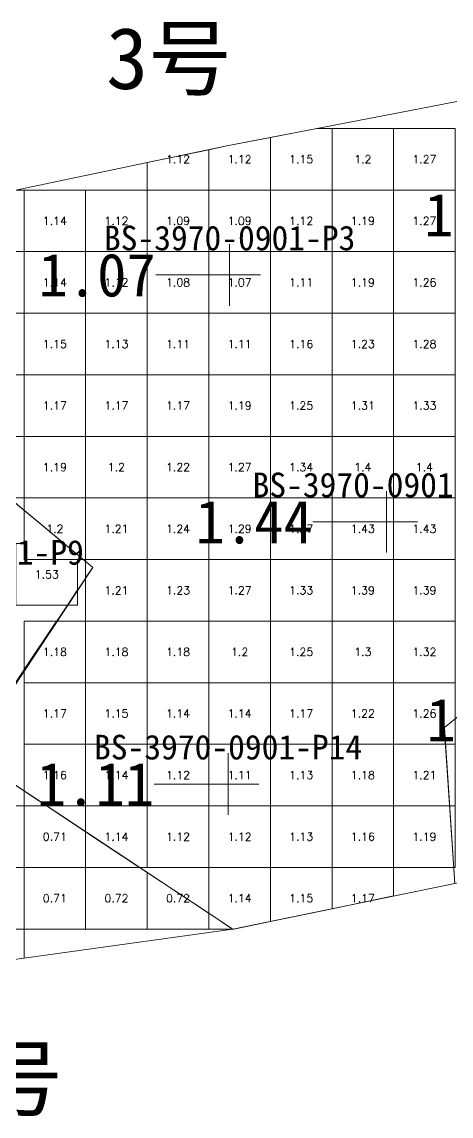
# Model space of a CAD drawing. Header units: inches. Extents: x 469937.7 to 469980.6, y 4349683.5 to 4349704.7.
# Drawn here: x 469960.16 to 469967.13, y 4349686.9 to 4349704.66 of the extents above; entities that cross this region are included whole.
import ezdxf
from ezdxf.enums import TextEntityAlignment as Align

# ---------------------------------------------------------------- set-up
doc = ezdxf.new("R2010")
doc.units = ezdxf.units.IN
doc.header["$MEASUREMENT"] = 0
for name, color, linetype, lineweight in [('0.500-1.000', 7, 'Continuous', 0), ('1.000-1.500', 7, 'Continuous', 0), ('1.500-3.000', 7, 'Continuous', 0), ('孔口文字', 7, 'Continuous', 0), ('点', 7, 'Continuous', 0), ('爆区方格网', 7, 'Continuous', 0), ('线条', 7, 'Continuous', 0), ('钻孔', 7, 'Continuous', 0)]:
    doc.layers.add(name, color=color, linetype=linetype, lineweight=lineweight)
doc.styles.add('3dmine_textStyle_1', font='txt.shx', dxfattribs={"height": 1, "bigfont": 'gbcbig.shx'})
doc.styles.add('3dmine_textStyle_2', font='宋体.ttf', dxfattribs={"height": 1})
doc.styles.add('3dmine_textStyle_3', font='simsunb.ttf', dxfattribs={"height": 1})

msp = doc.modelspace()

# ---------------------------------------------------------------- hatches: boundary and pattern name
at = {"layer": '钻孔', "linetype": 'Continuous', "lineweight": 0, "true_color": 0x0000ff, "extrusion": (0, 1, 0)}
for points in [[(-469964.535, 3959.867), (-469963.535, 3959.867), (-469963.535, 3969.867), (-469964.535, 3969.867)], [(-469967.084, 3959.771), (-469966.084, 3959.771), (-469966.084, 3969.771), (-469967.084, 3969.771)], [(-469964.51, 3960.045), (-469963.51, 3960.045), (-469963.51, 3971.045), (-469964.51, 3971.045)]]:
    msp.add_hatch(color=5, dxfattribs=at).paths.add_polyline_path(points, flags=0)

# ---------------------------------------------------------------- linework, layer by layer
at = {"layer": '0.500-1.000', "color": 4, "linetype": 'Continuous', "lineweight": 0, "true_color": 0x00ffff}
msp.add_lwpolyline([(469956.289, 4349694.763), (469958.075, 4349693.581), (469963.589, 4349689.93), (469956.37, 4349688.932), (469953.445, 4349691.172), (469952.847, 4349691.63), (469949.354, 4349692.339), (469949.013, 4349694.227), (469950.787, 4349695.729), (469952.561, 4349697.231), (469956.289, 4349694.763)], dxfattribs=at)
at = {"layer": '1.000-1.500', "color": 5, "linetype": 'Continuous', "lineweight": 0, "true_color": 0x0000ff}
msp.add_lwpolyline([(469980.586, 4349704.045), (469978.742, 4349698.281), (469978.712, 4349698.088), (469978.134, 4349694.377), (469976.821, 4349695.198), (469975.507, 4349696.019), (469969.813, 4349695.41), (469969.727, 4349695.4), (469967.021, 4349693.208), (469967.03, 4349693.066), (469967.189, 4349690.675), (469963.589, 4349689.93), (469959.281, 4349692.782), (469961.312, 4349695.804), (469960.559, 4349696.43), (469955.176, 4349700.908), (469959.333, 4349701.779), (469963.489, 4349702.65), (469966.331, 4349703.2), (469966.61, 4349703.254), (469969.73, 4349703.858), (469971.924, 4349704.201), (469974.777, 4349704.646), (469980.586, 4349704.045)], dxfattribs=at)
at = {"layer": '1.500-3.000', "color": 1, "linetype": 'Continuous', "lineweight": 0, "true_color": 0xff0000}
for points in [[(469958.22, 4349698.376), (469961.312, 4349695.804), (469959.302, 4349692.768), (469955.5, 4349695.285), (469952.561, 4349697.231), (469951.986, 4349696.744), (469949.196, 4349694.382), (469949.013, 4349694.227), (469949.354, 4349692.339), (469945.578, 4349691.017), (469942.528, 4349693.246), (469942.223, 4349693.728), (469940.196, 4349696.923), (469943.125, 4349698.914), (469945.333, 4349699.45), (469948.312, 4349700.172), (469951.56, 4349700.52), (469955.176, 4349700.908), (469958.22, 4349698.376)], [(469978.134, 4349694.377), (469975.589, 4349691.966), (469972.978, 4349691.627), (469972.696, 4349691.591), (469969.803, 4349691.216), (469967.189, 4349690.675), (469967.021, 4349693.208), (469969.727, 4349695.4), (469972.407, 4349695.687), (469975.507, 4349696.019), (469978.134, 4349694.377)]]:
    msp.add_lwpolyline(points, dxfattribs=at)
at = {"layer": '点', "color": 138, "linetype": 'Continuous', "lineweight": 0, "true_color": 0x004c4c}
for points, elevation in [([(469963.535, 4349700.055), (469963.535, 4349701.055)], 3969.867), ([(469964.035, 4349700.555), (469963.035, 4349700.555)], 3969.867), ([(469966.084, 4349696.045), (469966.084, 4349697.045)], 3969.771), ([(469966.584, 4349696.545), (469965.584, 4349696.545)], 3969.771), ([(469963.51, 4349691.787), (469963.51, 4349692.787)], 3971.045), ([(469964.01, 4349692.287), (469963.01, 4349692.287)], 3971.045)]:
    msp.add_lwpolyline(points, dxfattribs=dict(at, elevation=elevation))
at = {"layer": '爆区方格网', "color": 5, "linetype": 'Continuous', "lineweight": 0, "true_color": 0x0000ff, "elevation": 3969.867}
for points in [[(469965.197, 4349701.933), (469964.197, 4349701.933), (469964.197, 4349702.787), (469964.948, 4349702.933), (469965.197, 4349702.933), (469965.197, 4349701.933)], [(469966.197, 4349701.933), (469965.197, 4349701.933), (469965.197, 4349702.933), (469966.197, 4349702.933), (469966.197, 4349701.933)], [(469967.197, 4349701.933), (469966.197, 4349701.933), (469966.197, 4349702.933), (469967.197, 4349702.933), (469967.197, 4349701.933)], [(469964.197, 4349701.933), (469963.197, 4349701.933), (469963.197, 4349702.589), (469963.489, 4349702.65), (469964.197, 4349702.787), (469964.197, 4349701.933)], [(469963.197, 4349701.933), (469962.197, 4349701.933), (469962.197, 4349702.38), (469963.197, 4349702.589), (469963.197, 4349701.933)], [(469960.197, 4349700.933), (469959.197, 4349700.933), (469959.197, 4349701.751), (469959.333, 4349701.779), (469960.064, 4349701.933), (469960.197, 4349701.933), (469960.197, 4349700.933)], [(469961.197, 4349700.933), (469960.197, 4349700.933), (469960.197, 4349701.933), (469961.197, 4349701.933), (469961.197, 4349700.933)], [(469962.197, 4349700.933), (469961.197, 4349700.933), (469961.197, 4349701.933), (469962.197, 4349701.933), (469962.197, 4349700.933)], [(469963.197, 4349700.933), (469962.197, 4349700.933), (469962.197, 4349701.933), (469963.197, 4349701.933), (469963.197, 4349700.933)], [(469964.197, 4349700.933), (469963.197, 4349700.933), (469963.197, 4349701.933), (469964.197, 4349701.933), (469964.197, 4349700.933)], [(469965.197, 4349700.933), (469964.197, 4349700.933), (469964.197, 4349701.933), (469965.197, 4349701.933), (469965.197, 4349700.933)], [(469966.197, 4349700.933), (469965.197, 4349700.933), (469965.197, 4349701.933), (469966.197, 4349701.933), (469966.197, 4349700.933)], [(469967.197, 4349700.933), (469966.197, 4349700.933), (469966.197, 4349701.933), (469967.197, 4349701.933), (469967.197, 4349700.933)], [(469960.197, 4349699.933), (469959.197, 4349699.933), (469959.197, 4349700.933), (469960.197, 4349700.933), (469960.197, 4349699.933)], [(469961.197, 4349699.933), (469960.197, 4349699.933), (469960.197, 4349700.933), (469961.197, 4349700.933), (469961.197, 4349699.933)], [(469962.197, 4349699.933), (469961.197, 4349699.933), (469961.197, 4349700.933), (469962.197, 4349700.933), (469962.197, 4349699.933)], [(469963.197, 4349699.933), (469962.197, 4349699.933), (469962.197, 4349700.933), (469963.197, 4349700.933), (469963.197, 4349699.933)], [(469964.197, 4349699.933), (469963.197, 4349699.933), (469963.197, 4349700.933), (469964.197, 4349700.933), (469964.197, 4349699.933)], [(469965.197, 4349699.933), (469964.197, 4349699.933), (469964.197, 4349700.933), (469965.197, 4349700.933), (469965.197, 4349699.933)], [(469966.197, 4349699.933), (469965.197, 4349699.933), (469965.197, 4349700.933), (469966.197, 4349700.933), (469966.197, 4349699.933)], [(469967.197, 4349699.933), (469966.197, 4349699.933), (469966.197, 4349700.933), (469967.197, 4349700.933), (469967.197, 4349699.933)], [(469960.197, 4349698.933), (469959.197, 4349698.933), (469959.197, 4349699.933), (469960.197, 4349699.933), (469960.197, 4349698.933)], [(469961.197, 4349698.933), (469960.197, 4349698.933), (469960.197, 4349699.933), (469961.197, 4349699.933), (469961.197, 4349698.933)], [(469962.197, 4349698.933), (469961.197, 4349698.933), (469961.197, 4349699.933), (469962.197, 4349699.933), (469962.197, 4349698.933)], [(469963.197, 4349698.933), (469962.197, 4349698.933), (469962.197, 4349699.933), (469963.197, 4349699.933), (469963.197, 4349698.933)], [(469964.197, 4349698.933), (469963.197, 4349698.933), (469963.197, 4349699.933), (469964.197, 4349699.933), (469964.197, 4349698.933)], [(469965.197, 4349698.933), (469964.197, 4349698.933), (469964.197, 4349699.933), (469965.197, 4349699.933), (469965.197, 4349698.933)], [(469966.197, 4349698.933), (469965.197, 4349698.933), (469965.197, 4349699.933), (469966.197, 4349699.933), (469966.197, 4349698.933)], [(469967.197, 4349698.933), (469966.197, 4349698.933), (469966.197, 4349699.933), (469967.197, 4349699.933), (469967.197, 4349698.933)], [(469960.197, 4349697.933), (469959.197, 4349697.933), (469959.197, 4349698.933), (469960.197, 4349698.933), (469960.197, 4349697.933)], [(469961.197, 4349697.933), (469960.197, 4349697.933), (469960.197, 4349698.933), (469961.197, 4349698.933), (469961.197, 4349697.933)], [(469962.197, 4349697.933), (469961.197, 4349697.933), (469961.197, 4349698.933), (469962.197, 4349698.933), (469962.197, 4349697.933)], [(469963.197, 4349697.933), (469962.197, 4349697.933), (469962.197, 4349698.933), (469963.197, 4349698.933), (469963.197, 4349697.933)], [(469964.197, 4349697.933), (469963.197, 4349697.933), (469963.197, 4349698.933), (469964.197, 4349698.933), (469964.197, 4349697.933)], [(469965.197, 4349697.933), (469964.197, 4349697.933), (469964.197, 4349698.933), (469965.197, 4349698.933), (469965.197, 4349697.933)], [(469966.197, 4349697.933), (469965.197, 4349697.933), (469965.197, 4349698.933), (469966.197, 4349698.933), (469966.197, 4349697.933)], [(469967.197, 4349697.933), (469966.197, 4349697.933), (469966.197, 4349698.933), (469967.197, 4349698.933), (469967.197, 4349697.933)], [(469960.197, 4349696.933), (469959.197, 4349696.933), (469959.197, 4349697.933), (469960.197, 4349697.933), (469960.197, 4349696.933)], [(469961.197, 4349696.933), (469960.197, 4349696.933), (469960.197, 4349697.933), (469961.197, 4349697.933), (469961.197, 4349696.933)], [(469962.197, 4349696.933), (469961.197, 4349696.933), (469961.197, 4349697.933), (469962.197, 4349697.933), (469962.197, 4349696.933)], [(469963.197, 4349696.933), (469962.197, 4349696.933), (469962.197, 4349697.933), (469963.197, 4349697.933), (469963.197, 4349696.933)], [(469964.197, 4349696.933), (469963.197, 4349696.933), (469963.197, 4349697.933), (469964.197, 4349697.933), (469964.197, 4349696.933)], [(469965.197, 4349696.933), (469964.197, 4349696.933), (469964.197, 4349697.933), (469965.197, 4349697.933), (469965.197, 4349696.933)], [(469966.197, 4349696.933), (469965.197, 4349696.933), (469965.197, 4349697.933), (469966.197, 4349697.933), (469966.197, 4349696.933)], [(469967.197, 4349696.933), (469966.197, 4349696.933), (469966.197, 4349697.933), (469967.197, 4349697.933), (469967.197, 4349696.933)], [(469961.197, 4349695.933), (469960.197, 4349695.933), (469960.197, 4349696.933), (469961.197, 4349696.933), (469961.197, 4349695.933)], [(469962.197, 4349695.933), (469961.197, 4349695.933), (469961.197, 4349696.933), (469962.197, 4349696.933), (469962.197, 4349695.933)], [(469963.197, 4349695.933), (469962.197, 4349695.933), (469962.197, 4349696.933), (469963.197, 4349696.933), (469963.197, 4349695.933)], [(469964.197, 4349695.933), (469963.197, 4349695.933), (469963.197, 4349696.933), (469964.197, 4349696.933), (469964.197, 4349695.933)], [(469965.197, 4349695.933), (469964.197, 4349695.933), (469964.197, 4349696.933), (469965.197, 4349696.933), (469965.197, 4349695.933)], [(469966.197, 4349695.933), (469965.197, 4349695.933), (469965.197, 4349696.933), (469966.197, 4349696.933), (469966.197, 4349695.933)], [(469967.197, 4349695.933), (469966.197, 4349695.933), (469966.197, 4349696.933), (469967.197, 4349696.933), (469967.197, 4349695.933)], [(469962.197, 4349694.933), (469961.197, 4349694.933), (469961.197, 4349695.631), (469961.312, 4349695.804), (469961.197, 4349695.634), (469961.197, 4349695.933), (469962.197, 4349695.933), (469962.197, 4349694.933)], [(469963.197, 4349694.933), (469962.197, 4349694.933), (469962.197, 4349695.933), (469963.197, 4349695.933), (469963.197, 4349694.933)], [(469964.197, 4349694.933), (469963.197, 4349694.933), (469963.197, 4349695.933), (469964.197, 4349695.933), (469964.197, 4349694.933)], [(469965.197, 4349694.933), (469964.197, 4349694.933), (469964.197, 4349695.933), (469965.197, 4349695.933), (469965.197, 4349694.933)], [(469966.197, 4349694.933), (469965.197, 4349694.933), (469965.197, 4349695.933), (469966.197, 4349695.933), (469966.197, 4349694.933)], [(469967.197, 4349694.933), (469966.197, 4349694.933), (469966.197, 4349695.933), (469967.197, 4349695.933), (469967.197, 4349694.933)], [(469960.197, 4349694.146), (469960.197, 4349694.933), (469960.726, 4349694.933), (469960.197, 4349694.146)], [(469961.197, 4349693.933), (469960.197, 4349693.933), (469960.197, 4349694.121), (469960.735, 4349694.933), (469961.197, 4349694.933), (469961.197, 4349693.933)], [(469962.197, 4349693.933), (469961.197, 4349693.933), (469961.197, 4349694.933), (469962.197, 4349694.933), (469962.197, 4349693.933)], [(469963.197, 4349693.933), (469962.197, 4349693.933), (469962.197, 4349694.933), (469963.197, 4349694.933), (469963.197, 4349693.933)], [(469964.197, 4349693.933), (469963.197, 4349693.933), (469963.197, 4349694.933), (469964.197, 4349694.933), (469964.197, 4349693.933)], [(469965.197, 4349693.933), (469964.197, 4349693.933), (469964.197, 4349694.933), (469965.197, 4349694.933), (469965.197, 4349693.933)], [(469966.197, 4349693.933), (469965.197, 4349693.933), (469965.197, 4349694.933), (469966.197, 4349694.933), (469966.197, 4349693.933)], [(469967.197, 4349693.933), (469966.197, 4349693.933), (469966.197, 4349694.933), (469967.197, 4349694.933), (469967.197, 4349693.933)], [(469961.197, 4349692.933), (469960.197, 4349692.933), (469960.197, 4349693.933), (469961.197, 4349693.933), (469961.197, 4349692.933)], [(469962.197, 4349692.933), (469961.197, 4349692.933), (469961.197, 4349693.933), (469962.197, 4349693.933), (469962.197, 4349692.933)], [(469963.197, 4349692.933), (469962.197, 4349692.933), (469962.197, 4349693.933), (469963.197, 4349693.933), (469963.197, 4349692.933)], [(469964.197, 4349692.933), (469963.197, 4349692.933), (469963.197, 4349693.933), (469964.197, 4349693.933), (469964.197, 4349692.933)], [(469965.197, 4349692.933), (469964.197, 4349692.933), (469964.197, 4349693.933), (469965.197, 4349693.933), (469965.197, 4349692.933)], [(469966.197, 4349692.933), (469965.197, 4349692.933), (469965.197, 4349693.933), (469966.197, 4349693.933), (469966.197, 4349692.933)], [(469967.197, 4349692.933), (469966.197, 4349692.933), (469966.197, 4349693.933), (469967.197, 4349693.933), (469967.197, 4349692.933)], [(469961.197, 4349691.933), (469960.564, 4349691.933), (469960.197, 4349692.175), (469960.197, 4349692.933), (469961.197, 4349692.933), (469961.197, 4349691.933)], [(469962.197, 4349691.933), (469961.197, 4349691.933), (469961.197, 4349692.933), (469962.197, 4349692.933), (469962.197, 4349691.933)], [(469963.197, 4349691.933), (469962.197, 4349691.933), (469962.197, 4349692.933), (469963.197, 4349692.933), (469963.197, 4349691.933)], [(469964.197, 4349691.933), (469963.197, 4349691.933), (469963.197, 4349692.933), (469964.197, 4349692.933), (469964.197, 4349691.933)], [(469965.197, 4349691.933), (469964.197, 4349691.933), (469964.197, 4349692.933), (469965.197, 4349692.933), (469965.197, 4349691.933)], [(469966.197, 4349691.933), (469965.197, 4349691.933), (469965.197, 4349692.933), (469966.197, 4349692.933), (469966.197, 4349691.933)], [(469967.197, 4349691.933), (469966.197, 4349691.933), (469966.197, 4349692.933), (469967.197, 4349692.933), (469967.197, 4349691.933)], [(469960.564, 4349691.933), (469960.197, 4349691.933), (469960.197, 4349692.175), (469960.564, 4349691.933)], [(469962.197, 4349690.933), (469962.074, 4349690.933), (469961.197, 4349691.513), (469961.197, 4349691.933), (469962.197, 4349691.933), (469962.197, 4349690.933)], [(469963.197, 4349690.933), (469962.197, 4349690.933), (469962.197, 4349691.933), (469963.197, 4349691.933), (469963.197, 4349690.933)], [(469964.197, 4349690.933), (469963.197, 4349690.933), (469963.197, 4349691.933), (469964.197, 4349691.933), (469964.197, 4349690.933)], [(469965.197, 4349690.933), (469964.197, 4349690.933), (469964.197, 4349691.933), (469965.197, 4349691.933), (469965.197, 4349690.933)], [(469966.197, 4349690.933), (469965.197, 4349690.933), (469965.197, 4349691.933), (469966.197, 4349691.933), (469966.197, 4349690.933)], [(469967.197, 4349690.933), (469966.197, 4349690.933), (469966.197, 4349691.933), (469967.197, 4349691.933), (469967.197, 4349690.933)], [(469962.074, 4349690.933), (469961.197, 4349690.933), (469961.197, 4349691.513), (469962.074, 4349690.933)], [(469964.197, 4349690.056), (469963.603, 4349689.933), (469963.584, 4349689.933), (469963.197, 4349690.189), (469963.197, 4349690.933), (469964.197, 4349690.933), (469964.197, 4349690.056)], [(469965.197, 4349690.263), (469964.197, 4349690.056), (469964.197, 4349690.933), (469965.197, 4349690.933), (469965.197, 4349690.263)], [(469966.197, 4349690.47), (469965.197, 4349690.263), (469965.197, 4349690.933), (469966.197, 4349690.933), (469966.197, 4349690.47)], [(469963.584, 4349689.933), (469963.197, 4349689.933), (469963.197, 4349690.189), (469963.584, 4349689.933)]]:
    msp.add_lwpolyline(points, dxfattribs=at)
at = {"layer": '爆区方格网', "color": 1, "linetype": 'Continuous', "lineweight": 0, "true_color": 0xff0000, "elevation": 3969.461}
for points in [[(469960.197, 4349695.933), (469961.066, 4349695.933), (469961.066, 4349695.439), (469960.901, 4349695.192), (469960.066, 4349695.192), (469960.066, 4349696.192), (469960.197, 4349696.192), (469960.197, 4349695.933)], [(469961.066, 4349695.192), (469960.907, 4349695.192), (469961.066, 4349695.434), (469961.066, 4349695.192)]]:
    msp.add_lwpolyline(points, dxfattribs=at)
at = {"layer": '爆区方格网', "color": 4, "linetype": 'Continuous', "lineweight": 0, "true_color": 0x00ffff, "elevation": 3969.997}
for points in [[(469959.302, 4349692.768), (469959.302, 4349692.768), (469960.197, 4349692.175), (469960.197, 4349691.933), (469959.197, 4349691.933), (469959.197, 4349692.837), (469959.302, 4349692.768)], [(469960.197, 4349690.933), (469959.197, 4349690.933), (469959.197, 4349691.933), (469960.197, 4349691.933), (469960.197, 4349690.933)], [(469961.197, 4349691.513), (469961.197, 4349690.933), (469960.197, 4349690.933), (469960.197, 4349691.933), (469960.564, 4349691.933), (469961.197, 4349691.513)], [(469960.197, 4349689.933), (469959.197, 4349689.933), (469959.197, 4349690.933), (469960.197, 4349690.933), (469960.197, 4349689.933)], [(469961.197, 4349689.933), (469960.197, 4349689.933), (469960.197, 4349690.933), (469961.197, 4349690.933), (469961.197, 4349689.933)], [(469962.197, 4349690.851), (469962.197, 4349689.933), (469961.197, 4349689.933), (469961.197, 4349690.933), (469962.074, 4349690.933), (469962.197, 4349690.851)], [(469963.197, 4349690.189), (469963.197, 4349689.933), (469962.197, 4349689.933), (469962.197, 4349690.851), (469963.197, 4349690.189)], [(469960.197, 4349689.461), (469959.197, 4349689.323), (469959.197, 4349689.933), (469960.197, 4349689.933), (469960.197, 4349689.461)]]:
    msp.add_lwpolyline(points, dxfattribs=at)
at = {"layer": '线条', "color": 138, "linetype": 'Continuous', "lineweight": 0, "true_color": 0x004c4c}
for points, elevation in [([(469963.535, 4349700.555), (469963.535, 4349700.555), (469963.535, 4349700.555)], 3969.867), ([(469966.084, 4349696.545), (469966.084, 4349696.545), (469966.084, 4349696.545)], 3969.771), ([(469963.51, 4349692.287), (469963.51, 4349692.287), (469963.51, 4349692.287)], 3971.045)]:
    msp.add_lwpolyline(points, dxfattribs=dict(at, elevation=elevation))
at = {"layer": '钻孔', "color": 5, "linetype": 'Continuous', "lineweight": 0, "true_color": 0x0000ff}
for points, elevation in [([(469963.535, 4349700.555), (469962.335, 4349700.555)], 3969.867), ([(469963.535, 4349700.555), (469962.335, 4349700.555)], 3959.867), ([(469966.084, 4349696.545), (469964.884, 4349696.545)], 3969.771), ([(469966.084, 4349696.545), (469964.884, 4349696.545)], 3959.771), ([(469963.51, 4349692.287), (469962.31, 4349692.287)], 3971.045), ([(469963.51, 4349692.287), (469962.31, 4349692.287)], 3960.045)]:
    msp.add_lwpolyline(points, dxfattribs=dict(at, elevation=elevation))

# ---------------------------------------------------------------- texts
at = {"color": 7, "linetype": 'Continuous', "lineweight": 0, "style": '3dmine_textStyle_2'}
for s, p in [('3号', (469961.53, 4349703.574, 1985.923)), ('5号', (469958.783, 4349687.003, 1985.923))]:
    msp.add_text(s, height=1, dxfattribs=at).set_placement(p)
at = {"color": 5, "linetype": 'Continuous', "lineweight": 0, "true_color": 0x0000ff, "style": '3dmine_textStyle_1'}
for s, p in [('1.12', (469962.697, 4349702.433, 3969.867)), ('1.12', (469963.697, 4349702.433, 3969.867)), ('1.15', (469964.697, 4349702.433, 3969.867)), ('1.2', (469965.697, 4349702.433, 3969.867)), ('1.27', (469966.697, 4349702.433, 3969.867)), ('1.14', (469960.697, 4349701.433, 3969.867)), ('1.12', (469961.697, 4349701.433, 3969.867)), ('1.09', (469962.697, 4349701.433, 3969.867)), ('1.09', (469963.697, 4349701.433, 3969.867)), ('1.12', (469964.697, 4349701.433, 3969.867)), ('1.19', (469965.697, 4349701.433, 3969.867)), ('1.27', (469966.697, 4349701.433, 3969.867)), ('1.14', (469960.697, 4349700.433, 3969.867)), ('1.12', (469961.697, 4349700.433, 3969.867)), ('1.08', (469962.697, 4349700.433, 3969.867)), ('1.07', (469963.697, 4349700.433, 3969.867)), ('1.11', (469964.697, 4349700.433, 3969.867)), ('1.19', (469965.697, 4349700.433, 3969.867)), ('1.26', (469966.697, 4349700.433, 3969.867)), ('1.15', (469960.697, 4349699.433, 3969.867)), ('1.13', (469961.697, 4349699.433, 3969.867)), ('1.11', (469962.697, 4349699.433, 3969.867)), ('1.11', (469963.697, 4349699.433, 3969.867)), ('1.16', (469964.697, 4349699.433, 3969.867)), ('1.23', (469965.697, 4349699.433, 3969.867)), ('1.28', (469966.697, 4349699.433, 3969.867)), ('1.17', (469960.697, 4349698.433, 3969.867)), ('1.17', (469961.697, 4349698.433, 3969.867)), ('1.17', (469962.697, 4349698.433, 3969.867)), ('1.19', (469963.697, 4349698.433, 3969.867)), ('1.25', (469964.697, 4349698.433, 3969.867)), ('1.31', (469965.697, 4349698.433, 3969.867)), ('1.33', (469966.697, 4349698.433, 3969.867)), ('1.19', (469960.697, 4349697.433, 3969.867)), ('1.2', (469961.697, 4349697.433, 3969.867)), ('1.22', (469962.697, 4349697.433, 3969.867)), ('1.27', (469963.697, 4349697.433, 3969.867)), ('1.34', (469964.697, 4349697.433, 3969.867)), ('1.4', (469965.697, 4349697.433, 3969.867)), ('1.4', (469966.697, 4349697.433, 3969.867)), ('1.2', (469960.697, 4349696.433, 3969.867)), ('1.21', (469961.697, 4349696.433, 3969.867)), ('1.24', (469962.697, 4349696.433, 3969.867)), ('1.29', (469963.697, 4349696.433, 3969.867)), ('1.37', (469964.697, 4349696.433, 3969.867)), ('1.43', (469965.697, 4349696.433, 3969.867)), ('1.43', (469966.697, 4349696.433, 3969.867)), ('1.21', (469961.697, 4349695.433, 3969.867)), ('1.23', (469962.697, 4349695.433, 3969.867)), ('1.27', (469963.697, 4349695.433, 3969.867)), ('1.33', (469964.697, 4349695.433, 3969.867)), ('1.39', (469965.697, 4349695.433, 3969.867)), ('1.39', (469966.697, 4349695.433, 3969.867)), ('1.18', (469960.697, 4349694.433, 3969.867)), ('1.18', (469961.697, 4349694.433, 3969.867)), ('1.18', (469962.697, 4349694.433, 3969.867)), ('1.2', (469963.697, 4349694.433, 3969.867)), ('1.25', (469964.697, 4349694.433, 3969.867)), ('1.3', (469965.697, 4349694.433, 3969.867)), ('1.32', (469966.697, 4349694.433, 3969.867)), ('1.17', (469960.697, 4349693.433, 3969.867)), ('1.15', (469961.697, 4349693.433, 3969.867)), ('1.14', (469962.697, 4349693.433, 3969.867)), ('1.14', (469963.697, 4349693.433, 3969.867)), ('1.17', (469964.697, 4349693.433, 3969.867)), ('1.22', (469965.697, 4349693.433, 3969.867)), ('1.26', (469966.697, 4349693.433, 3969.867)), ('1.16', (469960.697, 4349692.433, 3969.867)), ('1.14', (469961.697, 4349692.433, 3969.867)), ('1.12', (469962.697, 4349692.433, 3969.867)), ('1.11', (469963.697, 4349692.433, 3969.867)), ('1.13', (469964.697, 4349692.433, 3969.867)), ('1.18', (469965.697, 4349692.433, 3969.867)), ('1.21', (469966.697, 4349692.433, 3969.867)), ('1.14', (469961.697, 4349691.433, 3969.867)), ('1.12', (469962.697, 4349691.433, 3969.867)), ('1.12', (469963.697, 4349691.433, 3969.867)), ('1.13', (469964.697, 4349691.433, 3969.867)), ('1.16', (469965.697, 4349691.433, 3969.867)), ('1.19', (469966.697, 4349691.433, 3969.867)), ('1.14', (469963.697, 4349690.433, 3969.867)), ('1.15', (469964.697, 4349690.433, 3969.867)), ('1.17', (469965.697, 4349690.433, 3969.867))]:
    msp.add_text(s, height=0.13, dxfattribs=at).set_placement(p, align=Align.MIDDLE_CENTER)
at = {"color": 1, "linetype": 'Continuous', "lineweight": 0, "true_color": 0xff0000, "style": '3dmine_textStyle_1'}
msp.add_text('1.53', height=0.13, dxfattribs=at).set_placement((469960.566, 4349695.692, 3969.461), align=Align.MIDDLE_CENTER)
at = {"color": 4, "linetype": 'Continuous', "lineweight": 0, "true_color": 0x00ffff, "style": '3dmine_textStyle_1'}
for s, p in [('0.71', (469960.697, 4349691.433, 3969.997)), ('0.71', (469960.697, 4349690.433, 3969.997)), ('0.72', (469961.697, 4349690.433, 3969.997)), ('0.72', (469962.697, 4349690.433, 3969.997))]:
    msp.add_text(s, height=0.13, dxfattribs=at).set_placement(p, align=Align.MIDDLE_CENTER)
at = {"layer": '孔口文字', "color": 138, "linetype": 'Continuous', "lineweight": 0, "true_color": 0x004c4c, "style": '3dmine_textStyle_3'}
for s, p in [('BS-3970-0901-P3', (469963.535, 4349700.955, 3969.867)), ('BS-3970-0901-P10', (469966.084, 4349696.945, 3969.771)), ('BS-3970-0901-P9', (469959.127, 4349695.85, 3969.461)), ('BS-3970-0901-P14', (469963.51, 4349692.687, 3971.045))]:
    msp.add_text(s, height=0.4, dxfattribs=at).set_placement(p, align=Align.CENTER)
at = {"layer": '钻孔', "color": 5, "linetype": 'Continuous', "lineweight": 0, "true_color": 0x0000ff, "style": '3dmine_textStyle_3'}
for s, p in [('1.46', (469968.599, 4349701.53, 3969.985)), ('1.07', (469962.335, 4349700.555, 3969.867)), ('1.44', (469964.884, 4349696.545, 3969.771)), ('1.11', (469962.31, 4349692.287, 3971.045))]:
    msp.add_text(s, height=0.7, dxfattribs=at).set_placement(p, align=Align.MIDDLE_RIGHT)
at = {"layer": '钻孔', "color": 1, "linetype": 'Continuous', "lineweight": 0, "true_color": 0xff0000, "style": '3dmine_textStyle_3'}
msp.add_text('1.56', height=0.7, dxfattribs=at).set_placement((469968.634, 4349693.329, 3970.114), align=Align.MIDDLE_RIGHT)

doc.saveas('drawing.dxf')
